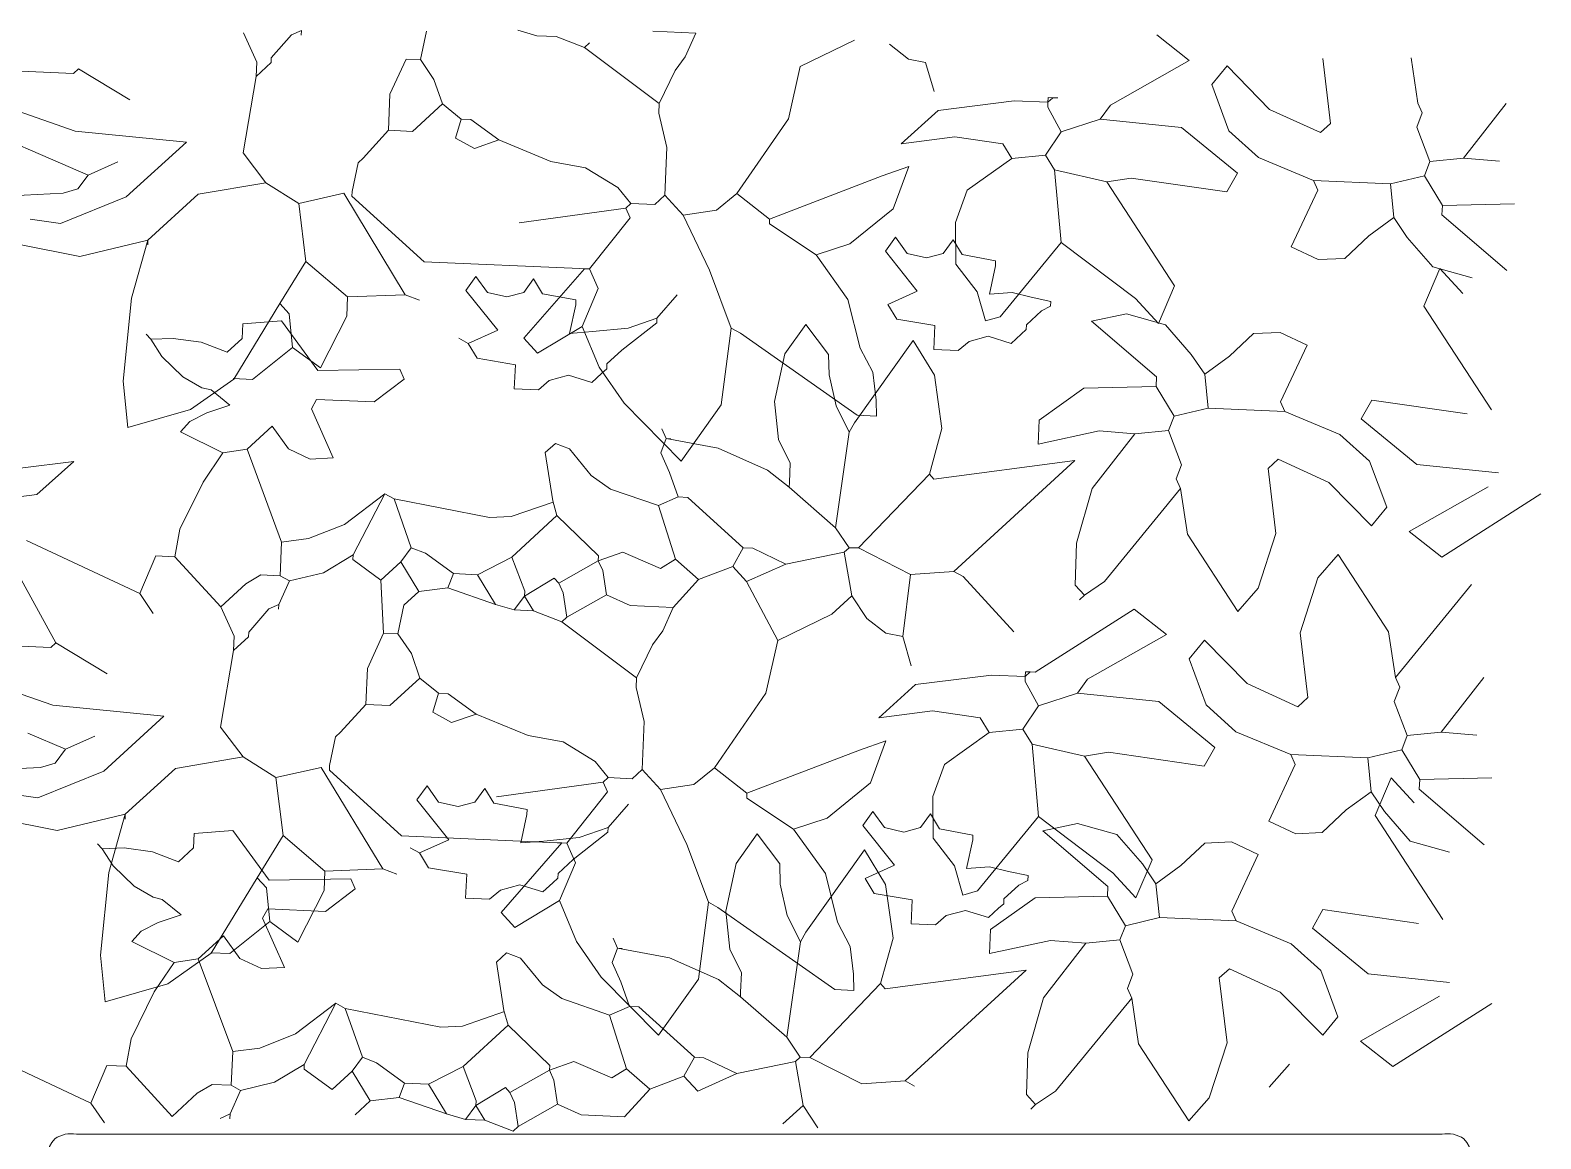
# Model space of a CAD drawing. Header units: centimetres. Extents: x 5667 to 17750, y 274 to 6203.
# Drawn here: x 10869.4 to 10969.6, y 5793.7 to 5867.3 of the extents above; entities that cross this region are included whole.
import ezdxf

# ---------------------------------------------------------------- set-up
doc = ezdxf.new("R2010")
doc.units = ezdxf.units.CM
doc.header["$MEASUREMENT"] = 0
doc.layers.add('A-FURN', color=8, linetype='Continuous', lineweight=9)
doc.layers.add('G-HEDGE', color=104, linetype='Continuous', lineweight=9)

msp = doc.modelspace()

# ---------------------------------------------------------------- linework, layer by layer
at = {"layer": 'A-FURN'}
for p in [(10872.44, 5794.01), (10963.02, 5794.01)]:
    msp.add_line(p, (10917.73, 5794.01), dxfattribs=at)
for centre, radius, start, end in [((10872.11, 5792.53), 1.61, 133.5381, 309.883), ((10872.09, 5792.1), 1.94, 79.6843, 124.328), ((10963.35, 5792.53), 1.61, 230.117, 46.4619), ((10963.37, 5792.1), 1.94, 55.672, 100.3157)]:
    msp.add_arc(centre, radius, start, end, dxfattribs=at)
at = {"layer": 'G-HEDGE'}
for p, q in [((10884.39, 5865.16), (10883.52, 5867.11)), ((10885.36, 5865.43), (10886.71, 5866.97)), ((10886.71, 5866.97), (10887.36, 5867.26)), ((10887.34, 5866.94), (10887.36, 5867.26)), ((10895.25, 5865.32), (10895.65, 5867.22)), ((10902.98, 5866.9), (10901.72, 5867.27)), ((10904.26, 5866.85), (10902.98, 5866.9)), ((10906.14, 5866.12), (10904.26, 5866.85)), ((10913.52, 5867.08), (10910.66, 5867.2)), ((10912.82, 5865.51), (10913.52, 5867.08)), ((10944.09, 5866.96), (10946.25, 5865.27)), ((10906.14, 5866.12), (10906.47, 5866.43)), ((10911.09, 5862.4), (10906.14, 5866.12)), ((10920.45, 5864.86), (10924.04, 5866.62)), ((10926.36, 5866.34), (10927.63, 5865.36)), ((10884.35, 5864.2), (10884.39, 5865.16)), ((10884.35, 5864.2), (10885.35, 5865.12)), ((10885.35, 5865.12), (10885.36, 5865.43)), ((10893.23, 5863.02), (10894.3, 5865.36)), ((10895.25, 5865.32), (10894.3, 5865.36)), ((10896.15, 5864.01), (10895.25, 5865.32)), ((10912.14, 5864.59), (10912.82, 5865.51)), ((10919.66, 5861.39), (10920.45, 5864.86)), ((10927.63, 5865.36), (10928.76, 5865.14)), ((10929.32, 5863.2), (10928.76, 5865.14)), ((10946.25, 5865.27), (10941.02, 5862.31)), ((10948.76, 5864.9), (10947.75, 5863.66)), ((10951.58, 5862.02), (10948.76, 5864.9)), ((10955.1, 5865.4), (10955.62, 5861.09)), ((10961.42, 5862.43), (10960.96, 5865.45)), ((10872.23, 5864.41), (10867.13, 5864.63)), ((10872.56, 5864.72), (10872.23, 5864.41)), ((10872.56, 5864.72), (10875.98, 5862.65)), ((10884.35, 5864.2), (10883.49, 5859.13)), ((10896.72, 5862.39), (10896.15, 5864.01)), ((10911.09, 5862.4), (10912.14, 5864.59)), ((10893.13, 5860.63), (10893.23, 5863.02)), ((10936.89, 5862.81), (10936.87, 5862.49)), ((10937.21, 5862.79), (10936.87, 5862.49)), ((10936.89, 5862.81), (10937.21, 5862.79)), ((10937.21, 5862.79), (10937.53, 5862.78)), ((10947.75, 5863.66), (10948.88, 5860.6)), ((10866.98, 5862.45), (10872.36, 5860.58)), ((10894.73, 5860.56), (10896.72, 5862.39)), ((10897.95, 5861.37), (10896.72, 5862.39)), ((10911.06, 5861.76), (10911.09, 5862.4)), ((10911.6, 5859.5), (10911.06, 5861.76)), ((10927.15, 5859.74), (10929.6, 5861.94)), ((10929.6, 5861.94), (10934.64, 5862.58)), ((10936.87, 5862.49), (10934.64, 5862.58)), ((10936.87, 5862.49), (10936.86, 5862.17)), ((10936.86, 5862.17), (10937.75, 5860.53)), ((10941.02, 5862.31), (10940.34, 5861.38)), ((10954.95, 5860.48), (10951.58, 5862.02)), ((10961.35, 5860.84), (10961.71, 5861.78)), ((10961.71, 5861.78), (10961.42, 5862.43)), ((10964.45, 5858.78), (10967.28, 5862.41)), ((10897.58, 5860.11), (10897.95, 5861.37)), ((10898.59, 5861.35), (10897.95, 5861.37)), ((10900.45, 5859.99), (10898.59, 5861.35)), ((10916.25, 5856.43), (10919.66, 5861.39)), ((10940.34, 5861.38), (10937.75, 5860.53)), ((10940.34, 5861.38), (10945.74, 5860.82)), ((10945.74, 5860.82), (10949.44, 5857.79)), ((10954.95, 5860.48), (10955.62, 5861.09)), ((10962.21, 5858.56), (10961.35, 5860.84)), ((10870.71, 5858.73), (10866.63, 5860.51)), ((10872.36, 5860.58), (10879.73, 5859.85)), ((10879.73, 5859.85), (10875.74, 5856.22)), ((10891.46, 5858.78), (10893.13, 5860.63)), ((10893.13, 5860.63), (10894.73, 5860.56)), ((10898.83, 5859.42), (10897.58, 5860.11)), ((10900.45, 5859.99), (10898.83, 5859.42)), ((10903.9, 5858.56), (10900.45, 5859.99)), ((10930.71, 5860.2), (10927.15, 5859.74)), ((10930.71, 5860.2), (10933.88, 5859.74)), ((10933.88, 5859.74), (10934.48, 5858.76)), ((10937.75, 5860.53), (10936.72, 5858.98)), ((10948.88, 5860.6), (10950.85, 5858.83)), ((10873.21, 5857.66), (10870.71, 5858.73)), ((10885, 5857.15), (10883.49, 5859.13)), ((10891.12, 5858.48), (10891.46, 5858.78)), ((10911.46, 5856.32), (10911.6, 5859.5)), ((10934.48, 5858.76), (10931.51, 5856.66)), ((10936.72, 5858.98), (10934.48, 5858.76)), ((10936.72, 5858.98), (10937.32, 5858)), ((10950.85, 5858.83), (10954.49, 5857.3)), ((10962.21, 5858.56), (10964.45, 5858.78)), ((10964.45, 5858.78), (10966.82, 5858.59)), ((10873.21, 5857.66), (10875.17, 5858.54)), ((10890.72, 5856.58), (10891.12, 5858.48)), ((10903.9, 5858.56), (10906.21, 5858.15)), ((10906.21, 5858.15), (10908.35, 5856.83)), ((10925.88, 5857.6), (10927.64, 5858.22)), ((10927.64, 5858.22), (10926.62, 5855.42)), ((10937.32, 5858), (10940.79, 5857.21)), ((10937.32, 5858), (10937.75, 5853.19)), ((10949.44, 5857.79), (10948.75, 5856.54)), ((10961.85, 5857.62), (10962.21, 5858.56)), ((10871.56, 5856.46), (10872.53, 5856.74)), ((10872.53, 5856.74), (10873.21, 5857.66)), ((10880.5, 5856.39), (10885, 5857.15)), ((10885, 5857.15), (10887.18, 5855.78)), ((10908.35, 5856.83), (10909.2, 5855.78)), ((10918.41, 5854.74), (10925.88, 5857.6)), ((10942.4, 5857.46), (10940.79, 5857.21)), ((10940.79, 5857.21), (10945.28, 5850.31)), ((10948.75, 5856.54), (10942.4, 5857.46)), ((10954.78, 5856.65), (10954.49, 5857.3)), ((10959.59, 5857.08), (10954.49, 5857.3)), ((10959.59, 5857.08), (10961.85, 5857.62)), ((10959.81, 5854.84), (10959.59, 5857.08)), ((10963.04, 5855.65), (10961.85, 5857.62)), ((10864.85, 5856.11), (10871.56, 5856.46)), ((10875.74, 5856.22), (10871.37, 5854.44)), ((10877.17, 5853.34), (10880.5, 5856.39)), ((10887.18, 5855.78), (10890.18, 5856.46)), ((10887.65, 5851.93), (10887.18, 5855.78)), ((10894.25, 5849.72), (10890.18, 5856.46)), ((10890.72, 5856.58), (10890.71, 5856.26)), ((10890.71, 5856.26), (10895.5, 5851.9)), ((10908.87, 5855.47), (10909.2, 5855.78)), ((10909.2, 5855.78), (10910.79, 5855.71)), ((10910.79, 5855.71), (10911.46, 5856.32)), ((10912.68, 5854.99), (10911.46, 5856.32)), ((10916.25, 5856.43), (10914.88, 5855.32)), ((10918.41, 5854.74), (10916.25, 5856.43)), ((10931.51, 5856.66), (10930.74, 5854.52)), ((10953.02, 5852.9), (10954.78, 5856.65)), ((10963.04, 5855.65), (10967.83, 5855.76)), ((10871.37, 5854.44), (10869.37, 5854.73)), ((10908.87, 5855.47), (10901.8, 5854.5)), ((10906.46, 5851.43), (10909.16, 5854.82)), ((10909.16, 5854.82), (10908.87, 5855.47)), ((10914.88, 5855.32), (10912.68, 5854.99)), ((10912.68, 5854.99), (10914.42, 5851.35)), ((10918.4, 5854.42), (10918.41, 5854.74)), ((10926.62, 5855.42), (10923.73, 5853.09)), ((10958.16, 5853.63), (10959.81, 5854.84)), ((10959.81, 5854.84), (10960.71, 5853.52)), ((10963.01, 5855.02), (10963.04, 5855.65)), ((10967.32, 5851.32), (10963.01, 5855.02)), ((10921.5, 5852.37), (10918.4, 5854.42)), ((10930.74, 5854.52), (10930.76, 5851.75)), ((10872.66, 5852.26), (10868.76, 5853.03)), ((10872.66, 5852.26), (10877.17, 5853.34)), ((10876.08, 5849.49), (10877.17, 5853.34)), ((10877.17, 5853.34), (10877.16, 5853.02)), ((10923.73, 5853.09), (10921.5, 5852.37)), ((10926.09, 5852.6), (10926.77, 5853.53)), ((10927.53, 5852.45), (10926.77, 5853.53)), ((10930.59, 5853.36), (10929.93, 5852.46)), ((10931.19, 5852.38), (10930.59, 5853.36)), ((10937.75, 5853.19), (10933.7, 5848.26)), ((10937.75, 5853.19), (10942.69, 5849.47)), ((10953.02, 5852.9), (10954.81, 5852.05)), ((10956.57, 5852.13), (10958.16, 5853.63)), ((10960.71, 5853.52), (10962.41, 5851.57)), ((10885.93, 5849.13), (10887.65, 5851.93)), ((10890.42, 5849.57), (10887.65, 5851.93)), ((10895.5, 5851.9), (10905.82, 5851.45)), ((10923.61, 5849.4), (10921.5, 5852.37)), ((10928.21, 5849.96), (10926.09, 5852.6)), ((10928.82, 5852.17), (10927.53, 5852.45)), ((10929.93, 5852.46), (10928.82, 5852.17)), ((10930.76, 5851.75), (10932.18, 5849.92)), ((10933.4, 5851.96), (10931.19, 5852.38)), ((10933.39, 5851.64), (10933.4, 5851.96)), ((10954.81, 5852.05), (10956.57, 5852.13)), ((10898.26, 5850), (10898.93, 5850.93)), ((10899.7, 5849.86), (10898.93, 5850.93)), ((10902.76, 5850.77), (10902.1, 5849.87)), ((10902.11, 5846.83), (10906.14, 5851.44)), ((10903.35, 5849.78), (10902.76, 5850.77)), ((10906.14, 5851.44), (10905.82, 5851.45)), ((10906.46, 5851.43), (10906.14, 5851.44)), ((10907.04, 5850.13), (10906.46, 5851.43)), ((10914.42, 5851.35), (10915.86, 5847.51)), ((10932.99, 5849.75), (10933.39, 5851.64)), ((10961.81, 5848.96), (10962.88, 5851.47)), ((10962.41, 5851.57), (10965.02, 5850.84)), ((10964.4, 5849.81), (10962.88, 5851.47)), ((10890.42, 5849.57), (10894.25, 5849.72)), ((10894.25, 5849.72), (10895.2, 5849.36)), ((10900.38, 5847.36), (10898.26, 5850)), ((10900.99, 5849.57), (10899.7, 5849.86)), ((10902.1, 5849.87), (10900.99, 5849.57)), ((10905.57, 5849.37), (10903.35, 5849.78)), ((10905.97, 5847.62), (10907.04, 5850.13)), ((10910.94, 5848.17), (10912.29, 5849.71)), ((10926.25, 5849.08), (10928.21, 5849.96)), ((10932.18, 5849.92), (10932.73, 5847.98)), ((10934.5, 5849.86), (10932.99, 5849.75)), ((10935.77, 5849.56), (10934.5, 5849.86)), ((10945.28, 5850.31), (10944.21, 5847.8)), ((10875.54, 5843.98), (10876.08, 5849.49)), ((10885.93, 5849.13), (10882.88, 5844.12)), ((10886.54, 5848.46), (10885.93, 5849.13)), ((10890.36, 5848.3), (10890.42, 5849.57)), ((10905.15, 5847.15), (10905.56, 5849.05)), ((10905.56, 5849.05), (10905.57, 5849.37)), ((10924.42, 5846.17), (10923.61, 5849.4)), ((10926.85, 5848.1), (10926.25, 5849.08)), ((10937.06, 5849.28), (10935.77, 5849.56)), ((10936.45, 5848.64), (10937.05, 5848.96)), ((10937.05, 5848.96), (10937.06, 5849.28)), ((10942.69, 5849.47), (10944.21, 5847.8)), ((10966.3, 5842.07), (10961.81, 5848.96)), ((10883.47, 5847.78), (10883.43, 5846.82)), ((10883.47, 5847.78), (10886.04, 5847.98)), ((10886.04, 5847.98), (10888.45, 5844.69)), ((10886.76, 5846.22), (10886.54, 5848.46)), ((10888.62, 5844.86), (10890.36, 5848.3)), ((10908.62, 5846.04), (10910.93, 5847.86)), ((10910.94, 5848.17), (10909.03, 5847.51)), ((10910.93, 5847.86), (10910.94, 5848.17)), ((10920.82, 5847.74), (10919.42, 5845.8)), ((10920.82, 5847.74), (10922.33, 5845.76)), ((10929.38, 5847.67), (10926.85, 5848.1)), ((10933.7, 5848.26), (10932.73, 5847.98)), ((10935.44, 5847.41), (10935.45, 5847.72)), ((10935.45, 5847.72), (10936.45, 5848.64)), ((10942.08, 5848.44), (10939.77, 5847.96)), ((10939.77, 5847.96), (10944.08, 5844.26)), ((10944.68, 5847.71), (10942.08, 5848.44)), ((10946.38, 5845.75), (10944.68, 5847.71)), ((10877.37, 5846.77), (10877.06, 5847.1)), ((10878.85, 5846.82), (10877.37, 5846.77)), ((10877.37, 5846.77), (10878.09, 5845.63)), ((10880.71, 5846.56), (10878.85, 5846.82)), ((10883.43, 5846.82), (10882.44, 5845.91)), ((10897.8, 5846.83), (10898.42, 5846.49)), ((10898.42, 5846.49), (10900.38, 5847.36)), ((10903.02, 5845.83), (10902.11, 5846.83)), ((10905.97, 5847.62), (10903.02, 5845.83)), ((10906.67, 5847.27), (10905.15, 5847.15)), ((10907.1, 5844.91), (10905.97, 5847.62)), ((10909.03, 5847.51), (10906.67, 5847.27)), ((10915.86, 5847.51), (10915.2, 5842.41)), ((10916.49, 5847.16), (10915.86, 5847.51)), ((10924.23, 5841.72), (10916.49, 5847.16)), ((10929.31, 5846.08), (10929.38, 5847.67)), ((10932.9, 5846.96), (10931.64, 5846.62)), ((10934.44, 5846.49), (10932.9, 5846.96)), ((10935.1, 5847.1), (10934.44, 5846.49)), ((10935.1, 5847.1), (10935.44, 5847.41)), ((10950.52, 5847.15), (10948.93, 5845.64)), ((10952.28, 5847.22), (10950.52, 5847.15)), ((10954.07, 5846.38), (10952.28, 5847.22)), ((10882.44, 5845.91), (10880.71, 5846.56)), ((10886.76, 5846.22), (10884.11, 5844.1)), ((10886.76, 5846.22), (10888.62, 5844.86)), ((10899.02, 5845.5), (10898.42, 5846.49)), ((10907.62, 5845.13), (10908.62, 5846.04)), ((10919.42, 5845.8), (10918.74, 5842.63)), ((10922.36, 5844.41), (10922.33, 5845.76)), ((10924.05, 5841.22), (10927.93, 5846.68)), ((10924.42, 5846.17), (10925.26, 5844.58)), ((10927.93, 5846.68), (10929.34, 5844.39)), ((10930.91, 5846.01), (10929.31, 5846.08)), ((10931.64, 5846.62), (10930.91, 5846.01)), ((10947.28, 5844.44), (10946.38, 5845.75)), ((10954.07, 5846.38), (10952.31, 5842.62)), ((10878.09, 5845.63), (10879.5, 5844.28)), ((10888.45, 5844.69), (10893.88, 5844.77)), ((10894.17, 5844.12), (10893.88, 5844.77)), ((10901.55, 5845.07), (10899.02, 5845.5)), ((10901.48, 5843.48), (10901.55, 5845.07)), ((10908.76, 5842.53), (10907.1, 5844.91)), ((10907.27, 5844.5), (10907.61, 5844.81)), ((10907.61, 5844.81), (10907.62, 5845.13)), ((10948.93, 5845.64), (10947.28, 5844.44)), ((10875.85, 5840.9), (10875.54, 5843.98)), ((10879.5, 5844.28), (10880.76, 5843.55)), ((10882.88, 5844.12), (10880.01, 5842.1)), ((10884.11, 5844.1), (10882.84, 5844.16)), ((10892.19, 5842.61), (10894.17, 5844.12)), ((10903.8, 5844.02), (10903.08, 5843.41)), ((10905.07, 5844.37), (10903.8, 5844.02)), ((10906.61, 5843.89), (10905.07, 5844.37)), ((10907.27, 5844.5), (10906.61, 5843.89)), ((10922.82, 5842.34), (10922.36, 5844.41)), ((10925.26, 5844.58), (10925.48, 5842.73)), ((10929.34, 5844.39), (10929.84, 5840.83)), ((10944.08, 5844.26), (10944.05, 5843.62)), ((10947.28, 5844.44), (10947.5, 5842.19)), ((10880.76, 5843.55), (10881.37, 5843.4)), ((10881.37, 5843.4), (10882.6, 5842.39)), ((10888.02, 5842.15), (10888.36, 5842.77)), ((10888.36, 5842.77), (10892.19, 5842.61)), ((10903.08, 5843.41), (10901.48, 5843.48)), ((10925.48, 5842.73), (10925.5, 5841.66)), ((10939.26, 5843.51), (10936.3, 5841.4)), ((10944.05, 5843.62), (10939.26, 5843.51)), ((10944.05, 5843.62), (10945.25, 5841.65)), ((10957.66, 5841.48), (10958.35, 5842.73)), ((10958.35, 5842.73), (10964.69, 5841.82)), ((10880.01, 5842.1), (10875.85, 5840.9)), ((10881.09, 5841.87), (10879.96, 5841.31)), ((10882.6, 5842.39), (10881.09, 5841.87)), ((10889.47, 5838.9), (10888.02, 5842.15)), ((10912.55, 5838.68), (10908.76, 5842.53)), ((10915.2, 5842.41), (10912.55, 5838.68)), ((10918.74, 5842.63), (10919.01, 5840.1)), ((10923.7, 5840.59), (10922.82, 5842.34)), ((10925.5, 5841.66), (10924.23, 5841.72)), ((10947.5, 5842.19), (10945.25, 5841.65)), ((10947.5, 5842.19), (10952.6, 5841.97)), ((10952.31, 5842.62), (10952.6, 5841.97)), ((10956.24, 5840.45), (10952.6, 5841.97)), ((10879.96, 5841.31), (10879.33, 5840.61)), ((10883.75, 5839.46), (10885.41, 5840.99)), ((10885.41, 5840.99), (10886.5, 5839.49)), ((10911.55, 5840.17), (10911.26, 5840.82)), ((10923.7, 5840.59), (10924.05, 5841.22)), ((10929.84, 5840.83), (10929.01, 5837.81)), ((10936.3, 5841.4), (10936.23, 5839.81)), ((10940.27, 5840.68), (10936.23, 5839.81)), ((10942.64, 5840.49), (10940.27, 5840.68)), ((10944.88, 5840.71), (10942.64, 5840.49)), ((10945.25, 5841.65), (10944.88, 5840.71)), ((10944.88, 5840.71), (10945.74, 5838.44)), ((10961.35, 5838.45), (10957.66, 5841.48)), ((10882.14, 5839.22), (10879.33, 5840.61)), ((10903.53, 5839.24), (10904.2, 5839.85)), ((10904.2, 5839.85), (10905.14, 5839.49)), ((10911.19, 5839.23), (10911.55, 5840.17)), ((10911.87, 5840.15), (10911.55, 5840.17)), ((10915.01, 5839.53), (10911.55, 5840.17)), ((10919.01, 5840.1), (10919.78, 5838.53)), ((10922.79, 5834.25), (10923.7, 5840.59)), ((10942.64, 5840.49), (10939.81, 5836.86)), ((10958.21, 5838.67), (10956.24, 5840.45)), ((10882.14, 5839.22), (10880.84, 5837.28)), ((10882.14, 5839.22), (10883.75, 5839.46)), ((10886.04, 5833.3), (10883.75, 5839.46)), ((10886.5, 5839.49), (10887.94, 5838.81)), ((10887.94, 5838.81), (10889.47, 5838.9)), ((10904.03, 5836.03), (10903.53, 5839.24)), ((10905.14, 5839.49), (10906.58, 5837.73)), ((10911.77, 5837.92), (10911.19, 5839.23)), ((10918.27, 5838.08), (10915.01, 5839.53)), ((10938.67, 5838.71), (10929.31, 5837.48)), ((10930.64, 5831.35), (10938.67, 5838.71)), ((10952.14, 5838.8), (10951.48, 5838.19)), ((10952.14, 5838.8), (10955.51, 5837.25)), ((10959.35, 5835.61), (10958.21, 5838.67)), ((10868.69, 5838.21), (10872.25, 5838.66)), ((10872.25, 5838.66), (10869.81, 5836.47)), ((10906.58, 5837.73), (10907.85, 5836.82)), ((10912.34, 5836.3), (10911.77, 5837.92)), ((10919.71, 5836.94), (10918.27, 5838.08)), ((10919.78, 5838.53), (10919.73, 5837.26)), ((10924.32, 5832.91), (10929.01, 5837.81)), ((10929.31, 5837.48), (10929.01, 5837.81)), ((10945.74, 5838.44), (10945.38, 5837.5)), ((10952, 5833.88), (10951.48, 5838.19)), ((10966.76, 5837.9), (10961.35, 5838.45)), ((10880.84, 5837.28), (10879.29, 5834.15)), ((10907.85, 5836.82), (10911.04, 5835.72)), ((10919.71, 5836.94), (10919.73, 5837.26)), ((10922.79, 5834.25), (10919.71, 5836.94)), ((10939.81, 5836.86), (10938.77, 5833.22)), ((10945.67, 5836.85), (10940.62, 5830.68)), ((10945.38, 5837.5), (10945.67, 5836.85)), ((10945.67, 5836.85), (10946.13, 5833.82)), ((10955.51, 5837.25), (10958.33, 5834.38)), ((10960.84, 5834), (10966.08, 5836.97)), ((10869.81, 5836.47), (10864.76, 5835.82)), ((10892.88, 5836.51), (10890.21, 5834.47)), ((10890.79, 5832.45), (10892.88, 5836.51)), ((10893.5, 5836.17), (10892.88, 5836.51)), ((10893.5, 5836.17), (10899.83, 5834.93)), ((10894.64, 5832.92), (10893.5, 5836.17)), ((10901.28, 5834.99), (10904.05, 5835.96)), ((10904.31, 5835.06), (10904.03, 5836.03)), ((10911.04, 5835.72), (10912.34, 5836.3)), ((10912.16, 5832.16), (10911.04, 5835.72)), ((10912.98, 5836.27), (10912.34, 5836.3)), ((10916.66, 5832.92), (10912.98, 5836.27)), ((10963, 5832.31), (10969.57, 5836.5)), ((10899.83, 5834.93), (10901.28, 5834.99)), ((10901.32, 5832.31), (10904.31, 5835.06)), ((10907.06, 5832.38), (10904.31, 5835.06)), ((10958.33, 5834.38), (10959.35, 5835.61)), ((10879.29, 5834.15), (10878.97, 5832.33)), ((10890.21, 5834.47), (10887.83, 5833.53)), ((10923.69, 5832.93), (10922.79, 5834.25)), ((10946.13, 5833.82), (10949.47, 5828.7)), ((10950.81, 5830.24), (10952, 5833.88)), ((10963, 5832.31), (10960.84, 5834)), ((10876.63, 5829.88), (10869.12, 5833.4)), ((10885.94, 5831.07), (10886.04, 5833.3)), ((10887.83, 5833.53), (10886.04, 5833.3)), ((10893.96, 5832), (10894.64, 5832.92)), ((10895.58, 5832.56), (10894.64, 5832.92)), ((10915.97, 5831.68), (10916.66, 5832.92)), ((10917.3, 5832.89), (10916.66, 5832.92)), ((10919.49, 5831.84), (10917.3, 5832.89)), ((10923.35, 5832.63), (10923.69, 5832.93)), ((10924.32, 5832.91), (10923.69, 5832.93)), ((10927.76, 5831.16), (10924.32, 5832.91)), ((10938.77, 5833.22), (10938.69, 5830.45)), ((10876.63, 5829.88), (10877.7, 5832.39)), ((10877.7, 5832.39), (10878.97, 5832.33)), ((10882.02, 5829.01), (10878.97, 5832.33)), ((10888.82, 5831.26), (10890.79, 5832.45)), ((10890.77, 5832.14), (10890.79, 5832.45)), ((10892.63, 5830.78), (10890.77, 5832.14)), ((10892.63, 5830.78), (10893.96, 5832)), ((10895.15, 5830.03), (10893.96, 5832)), ((10897.44, 5831.21), (10895.58, 5832.56)), ((10899.03, 5831.14), (10901.32, 5832.31)), ((10902.17, 5830.04), (10901.32, 5832.31)), ((10904.43, 5830.58), (10907.05, 5832.06)), ((10907.05, 5832.06), (10908.67, 5832.63)), ((10907.05, 5832.06), (10907.06, 5832.38)), ((10907.34, 5831.41), (10907.05, 5832.06)), ((10908.67, 5832.63), (10911.18, 5831.56)), ((10911.18, 5831.56), (10912.16, 5832.16)), ((10913.7, 5830.82), (10912.16, 5832.16)), ((10913.7, 5830.82), (10915.97, 5831.68)), ((10916.89, 5830.68), (10915.97, 5831.68)), ((10916.89, 5830.68), (10919.49, 5831.84)), ((10919.49, 5831.84), (10923.35, 5832.63)), ((10923.87, 5829.73), (10923.35, 5832.63)), ((10956.12, 5832.47), (10954.78, 5830.93)), ((10959.46, 5827.35), (10956.12, 5832.47)), ((10871.06, 5826.61), (10868.4, 5831.51)), ((10883.68, 5830.53), (10884.66, 5831.13)), ((10884.66, 5831.13), (10885.94, 5831.07)), ((10885.86, 5829.16), (10886.56, 5830.72)), ((10886.56, 5830.72), (10885.94, 5831.07)), ((10886.56, 5830.72), (10888.82, 5831.26)), ((10892.8, 5827.26), (10892.63, 5830.78)), ((10897.08, 5830.26), (10897.44, 5831.21)), ((10899.03, 5831.14), (10897.44, 5831.21)), ((10900.22, 5829.17), (10899.03, 5831.14)), ((10902.16, 5829.72), (10904.13, 5830.91)), ((10904.13, 5830.91), (10904.43, 5830.58)), ((10907.59, 5829.81), (10907.34, 5831.41)), ((10912.02, 5828.97), (10913.7, 5830.82)), ((10918.95, 5826.76), (10916.89, 5830.68)), ((10927.26, 5827.03), (10927.76, 5831.16)), ((10927.76, 5831.16), (10930.64, 5831.35)), ((10931.26, 5831.01), (10930.64, 5831.35)), ((10934.62, 5827.35), (10931.26, 5831.01)), ((10940.62, 5830.68), (10939.3, 5829.78)), ((10954.78, 5830.93), (10953.6, 5827.29)), ((10876.63, 5829.88), (10877.53, 5828.56)), ((10882.02, 5829.01), (10883.68, 5830.53)), ((10894.15, 5829.12), (10895.15, 5830.03)), ((10895.15, 5830.03), (10897.08, 5830.26)), ((10900.22, 5829.17), (10897.08, 5830.26)), ((10901.48, 5828.8), (10902.16, 5829.72)), ((10902.16, 5829.72), (10902.17, 5830.04)), ((10902.76, 5828.74), (10902.16, 5829.72)), ((10904.72, 5829.93), (10904.43, 5830.58)), ((10904.97, 5828.32), (10904.72, 5829.93)), ((10904.97, 5828.32), (10907.59, 5829.81)), ((10909.16, 5829.1), (10907.59, 5829.81)), ((10922.54, 5828.52), (10923.87, 5829.73)), ((10923.87, 5829.73), (10924.86, 5828.23)), ((10938.69, 5830.45), (10939.3, 5829.78)), ((10939.3, 5829.78), (10938.97, 5829.48)), ((10949.47, 5828.7), (10950.81, 5830.24)), ((10959.92, 5824.32), (10964.97, 5830.49)), ((10882.89, 5827.05), (10882.02, 5829.01)), ((10883.86, 5827.33), (10885.2, 5828.87)), ((10885.2, 5828.87), (10885.86, 5829.16)), ((10885.84, 5828.84), (10885.86, 5829.16)), ((10893.75, 5827.22), (10894.15, 5829.12)), ((10901.48, 5828.8), (10900.22, 5829.17)), ((10902.76, 5828.74), (10901.48, 5828.8)), ((10904.64, 5828.02), (10902.76, 5828.74)), ((10912.02, 5828.97), (10909.16, 5829.1)), ((10911.32, 5827.41), (10912.02, 5828.97)), ((10942.59, 5828.86), (10936.02, 5824.67)), ((10942.59, 5828.86), (10944.75, 5827.17)), ((10904.64, 5828.02), (10904.97, 5828.32)), ((10909.58, 5824.29), (10904.64, 5828.02)), ((10918.95, 5826.76), (10922.54, 5828.52)), ((10924.86, 5828.23), (10926.13, 5827.25)), ((10882.85, 5826.1), (10882.89, 5827.05)), ((10882.85, 5826.1), (10883.85, 5827.01)), ((10883.85, 5827.01), (10883.86, 5827.33)), ((10891.73, 5824.92), (10892.8, 5827.26)), ((10893.75, 5827.22), (10892.8, 5827.26)), ((10894.65, 5825.9), (10893.75, 5827.22)), ((10910.64, 5826.48), (10911.32, 5827.41)), ((10918.16, 5823.28), (10918.95, 5826.76)), ((10926.13, 5827.25), (10927.26, 5827.03)), ((10927.81, 5825.09), (10927.26, 5827.03)), ((10944.75, 5827.17), (10939.51, 5824.2)), ((10947.26, 5826.79), (10946.24, 5825.56)), ((10950.08, 5823.92), (10947.26, 5826.79)), ((10953.6, 5827.29), (10954.11, 5822.98)), ((10959.92, 5824.32), (10959.46, 5827.35)), ((10870.73, 5826.31), (10865.63, 5826.53)), ((10871.06, 5826.61), (10870.73, 5826.31)), ((10871.06, 5826.61), (10874.48, 5824.55)), ((10882.85, 5826.1), (10881.99, 5821.03)), ((10895.22, 5824.28), (10894.65, 5825.9)), ((10909.58, 5824.29), (10910.64, 5826.48)), ((10891.63, 5822.52), (10891.73, 5824.92)), ((10935.39, 5824.7), (10935.37, 5824.38)), ((10935.7, 5824.69), (10935.37, 5824.38)), ((10935.39, 5824.7), (10935.7, 5824.69)), ((10935.7, 5824.69), (10936.02, 5824.67)), ((10946.24, 5825.56), (10947.38, 5822.5)), ((10865.48, 5824.35), (10870.86, 5822.48)), ((10893.22, 5822.45), (10895.22, 5824.28)), ((10896.45, 5823.27), (10895.22, 5824.28)), ((10909.56, 5823.66), (10909.58, 5824.29)), ((10910.1, 5821.4), (10909.56, 5823.66)), ((10925.65, 5821.64), (10928.09, 5823.84)), ((10928.09, 5823.84), (10933.14, 5824.48)), ((10935.37, 5824.38), (10933.14, 5824.48)), ((10935.37, 5824.38), (10935.36, 5824.06)), ((10935.36, 5824.06), (10936.24, 5822.43)), ((10939.51, 5824.2), (10938.84, 5823.27)), ((10953.45, 5822.37), (10950.08, 5823.92)), ((10959.85, 5822.73), (10960.21, 5823.67)), ((10960.21, 5823.67), (10959.92, 5824.32)), ((10962.95, 5820.68), (10965.78, 5824.31)), ((10896.08, 5822.01), (10896.45, 5823.27)), ((10897.09, 5823.24), (10896.45, 5823.27)), ((10898.95, 5821.88), (10897.09, 5823.24)), ((10914.75, 5818.32), (10918.16, 5823.28)), ((10938.84, 5823.27), (10936.24, 5822.43)), ((10938.84, 5823.27), (10944.24, 5822.72)), ((10944.24, 5822.72), (10947.94, 5819.68)), ((10953.45, 5822.37), (10954.11, 5822.98)), ((10960.71, 5820.46), (10959.85, 5822.73)), ((10870.86, 5822.48), (10878.23, 5821.75)), ((10878.23, 5821.75), (10874.24, 5818.11)), ((10889.95, 5820.68), (10891.63, 5822.52)), ((10891.63, 5822.52), (10893.22, 5822.45)), ((10897.32, 5821.32), (10896.08, 5822.01)), ((10898.95, 5821.88), (10897.32, 5821.32)), ((10902.39, 5820.46), (10898.95, 5821.88)), ((10929.21, 5822.1), (10925.65, 5821.64)), ((10929.21, 5822.1), (10932.38, 5821.64)), ((10932.38, 5821.64), (10932.98, 5820.66)), ((10936.24, 5822.43), (10935.22, 5820.88)), ((10947.38, 5822.5), (10949.35, 5820.72)), ((10883.5, 5819.05), (10881.99, 5821.03)), ((10889.62, 5820.38), (10889.95, 5820.68)), ((10909.96, 5818.21), (10910.1, 5821.4)), ((10932.98, 5820.66), (10930.01, 5818.55)), ((10935.22, 5820.88), (10932.98, 5820.66)), ((10935.22, 5820.88), (10935.82, 5819.89)), ((10949.35, 5820.72), (10952.99, 5819.2)), ((10960.71, 5820.46), (10962.95, 5820.68)), ((10962.95, 5820.68), (10965.32, 5820.49)), ((10871.71, 5819.56), (10869.2, 5820.63)), ((10871.71, 5819.56), (10873.66, 5820.43)), ((10889.22, 5818.48), (10889.62, 5820.38)), ((10902.39, 5820.46), (10904.71, 5820.05)), ((10904.71, 5820.05), (10906.85, 5818.73)), ((10924.38, 5819.5), (10926.13, 5820.11)), ((10926.13, 5820.11), (10925.11, 5817.32)), ((10935.82, 5819.89), (10939.29, 5819.1)), ((10935.82, 5819.89), (10936.24, 5815.09)), ((10947.94, 5819.68), (10947.24, 5818.44)), ((10960.35, 5819.52), (10960.71, 5820.46)), ((10870.06, 5818.35), (10871.03, 5818.63)), ((10871.03, 5818.63), (10871.71, 5819.56)), ((10879, 5818.28), (10883.5, 5819.05)), ((10883.5, 5819.05), (10885.67, 5817.67)), ((10906.85, 5818.73), (10907.7, 5817.67)), ((10916.91, 5816.63), (10924.38, 5819.5)), ((10940.9, 5819.35), (10939.29, 5819.1)), ((10939.29, 5819.1), (10943.78, 5812.21)), ((10947.24, 5818.44), (10940.9, 5819.35)), ((10953.28, 5818.55), (10952.99, 5819.2)), ((10958.09, 5818.98), (10952.99, 5819.2)), ((10958.09, 5818.98), (10960.35, 5819.52)), ((10958.31, 5816.73), (10958.09, 5818.98)), ((10961.54, 5817.55), (10960.35, 5819.52)), ((10863.34, 5818.01), (10870.06, 5818.35)), ((10874.24, 5818.11), (10869.87, 5816.33)), ((10875.67, 5815.24), (10879, 5818.28)), ((10885.67, 5817.67), (10888.67, 5818.35)), ((10886.14, 5813.82), (10885.67, 5817.67)), ((10892.75, 5811.62), (10888.67, 5818.35)), ((10889.22, 5818.48), (10889.21, 5818.16)), ((10889.21, 5818.16), (10894, 5813.8)), ((10907.37, 5817.37), (10907.7, 5817.67)), ((10907.7, 5817.67), (10909.29, 5817.6)), ((10909.29, 5817.6), (10909.96, 5818.21)), ((10911.18, 5816.88), (10909.96, 5818.21)), ((10914.75, 5818.32), (10913.38, 5817.21)), ((10916.91, 5816.63), (10914.75, 5818.32)), ((10930.01, 5818.55), (10929.24, 5816.41)), ((10951.52, 5814.79), (10953.28, 5818.55)), ((10958.58, 5815.15), (10959.64, 5817.66)), ((10961.17, 5816), (10959.64, 5817.66)), ((10961.54, 5817.55), (10966.33, 5817.66)), ((10895.02, 5816.19), (10895.7, 5817.12)), ((10896.46, 5816.04), (10895.7, 5817.12)), ((10899.52, 5816.95), (10898.86, 5816.05)), ((10900.12, 5815.97), (10899.52, 5816.95)), ((10907.37, 5817.37), (10900.3, 5816.4)), ((10904.96, 5813.32), (10907.66, 5816.72)), ((10907.66, 5816.72), (10907.37, 5817.37)), ((10913.38, 5817.21), (10911.18, 5816.88)), ((10911.18, 5816.88), (10912.92, 5813.24)), ((10916.9, 5816.31), (10916.91, 5816.63)), ((10925.11, 5817.32), (10922.23, 5814.99)), ((10956.66, 5815.53), (10958.31, 5816.73)), ((10958.31, 5816.73), (10959.21, 5815.42)), ((10961.51, 5816.91), (10961.54, 5817.55)), ((10965.82, 5813.21), (10961.51, 5816.91)), ((10869.87, 5816.33), (10867.87, 5816.62)), ((10897.14, 5813.54), (10895.02, 5816.19)), ((10897.76, 5815.76), (10896.46, 5816.04)), ((10898.86, 5816.05), (10897.76, 5815.76)), ((10902.33, 5815.55), (10900.12, 5815.97)), ((10907.71, 5814.36), (10909.05, 5815.9)), ((10920, 5814.26), (10916.9, 5816.31)), ((10929.24, 5816.41), (10929.26, 5813.65)), ((10871.16, 5814.16), (10867.25, 5814.93)), ((10871.16, 5814.16), (10875.67, 5815.24)), ((10874.58, 5811.38), (10875.67, 5815.24)), ((10875.67, 5815.24), (10875.66, 5814.92)), ((10901.92, 5813.34), (10902.32, 5815.23)), ((10902.32, 5815.23), (10902.33, 5815.55)), ((10922.23, 5814.99), (10920, 5814.26)), ((10924.59, 5814.5), (10925.26, 5815.42)), ((10926.03, 5814.35), (10925.26, 5815.42)), ((10929.09, 5815.26), (10928.43, 5814.36)), ((10929.68, 5814.27), (10929.09, 5815.26)), ((10936.24, 5815.09), (10932.2, 5810.16)), ((10936.24, 5815.09), (10941.19, 5811.36)), ((10938.84, 5814.62), (10936.54, 5814.14)), ((10941.45, 5813.9), (10938.84, 5814.62)), ((10951.52, 5814.79), (10953.31, 5813.95)), ((10955.07, 5814.02), (10956.66, 5815.53)), ((10963.06, 5808.25), (10958.58, 5815.15)), ((10959.21, 5815.42), (10960.91, 5813.46)), ((10880.24, 5813.96), (10880.2, 5813.01)), ((10880.24, 5813.96), (10882.8, 5814.17)), ((10882.8, 5814.17), (10885.21, 5810.87)), ((10884.43, 5811.03), (10886.14, 5813.82)), ((10888.92, 5811.47), (10886.14, 5813.82)), ((10894, 5813.8), (10904.32, 5813.35)), ((10905.79, 5813.69), (10903.44, 5813.45)), ((10905.38, 5812.23), (10907.69, 5814.04)), ((10907.71, 5814.36), (10905.79, 5813.69)), ((10907.69, 5814.04), (10907.71, 5814.36)), ((10917.58, 5813.93), (10916.19, 5811.98)), ((10917.58, 5813.93), (10919.09, 5811.95)), ((10922.11, 5811.3), (10920, 5814.26)), ((10926.7, 5811.85), (10924.59, 5814.5)), ((10927.32, 5814.06), (10926.03, 5814.35)), ((10928.43, 5814.36), (10927.32, 5814.06)), ((10929.26, 5813.65), (10930.67, 5811.82)), ((10931.9, 5813.86), (10929.68, 5814.27)), ((10931.89, 5813.54), (10931.9, 5813.86)), ((10936.54, 5814.14), (10940.84, 5810.44)), ((10943.14, 5811.94), (10941.45, 5813.9)), ((10953.31, 5813.95), (10955.07, 5814.02)), ((10874.13, 5812.95), (10873.82, 5813.28)), ((10875.61, 5813.01), (10874.13, 5812.95)), ((10874.13, 5812.95), (10874.86, 5811.81)), ((10877.48, 5812.74), (10875.61, 5813.01)), ((10879.2, 5812.09), (10877.48, 5812.74)), ((10880.2, 5813.01), (10879.2, 5812.09)), ((10894.56, 5813.02), (10895.18, 5812.67)), ((10895.18, 5812.67), (10897.14, 5813.54)), ((10895.78, 5811.69), (10895.18, 5812.67)), ((10900.61, 5808.72), (10904.64, 5813.34)), ((10903.44, 5813.45), (10901.92, 5813.34)), ((10904.64, 5813.34), (10904.32, 5813.35)), ((10904.96, 5813.32), (10904.64, 5813.34)), ((10905.54, 5812.02), (10904.96, 5813.32)), ((10912.92, 5813.24), (10914.36, 5809.4)), ((10920.81, 5807.41), (10924.7, 5812.87)), ((10924.7, 5812.87), (10926.1, 5810.58)), ((10931.48, 5811.64), (10931.89, 5813.54)), ((10947.28, 5813.33), (10945.69, 5811.83)), ((10949.05, 5813.41), (10947.28, 5813.33)), ((10950.83, 5812.56), (10949.05, 5813.41)), ((10960.91, 5813.46), (10963.51, 5812.73)), ((10874.86, 5811.81), (10876.26, 5810.46)), ((10888.92, 5811.47), (10892.75, 5811.62)), ((10892.75, 5811.62), (10893.69, 5811.26)), ((10898.32, 5811.26), (10895.78, 5811.69)), ((10904.38, 5811.31), (10905.38, 5812.23)), ((10904.47, 5809.51), (10905.54, 5812.02)), ((10916.19, 5811.98), (10915.5, 5808.81)), ((10919.12, 5810.6), (10919.09, 5811.95)), ((10924.75, 5810.98), (10926.7, 5811.85)), ((10930.67, 5811.82), (10931.23, 5809.88)), ((10933, 5811.76), (10931.48, 5811.64)), ((10934.27, 5811.45), (10933, 5811.76)), ((10943.78, 5812.21), (10942.71, 5809.7)), ((10944.04, 5810.62), (10943.14, 5811.94)), ((10945.69, 5811.83), (10944.04, 5810.62)), ((10950.83, 5812.56), (10949.07, 5808.81)), ((10874.04, 5805.88), (10874.58, 5811.38)), ((10884.43, 5811.03), (10881.38, 5806.02)), ((10885.04, 5810.36), (10884.43, 5811.03)), ((10885.21, 5810.87), (10890.64, 5810.96)), ((10888.86, 5810.19), (10888.92, 5811.47)), ((10890.93, 5810.3), (10890.64, 5810.96)), ((10898.25, 5809.67), (10898.32, 5811.26)), ((10904.04, 5810.69), (10903.37, 5810.08)), ((10904.04, 5810.69), (10904.37, 5811)), ((10904.37, 5811), (10904.38, 5811.31)), ((10922.92, 5808.07), (10922.11, 5811.3)), ((10925.35, 5809.99), (10924.75, 5810.98)), ((10935.56, 5811.17), (10934.27, 5811.45)), ((10934.95, 5810.53), (10935.55, 5810.85)), ((10935.55, 5810.85), (10935.56, 5811.17)), ((10941.19, 5811.36), (10942.71, 5809.7)), ((10944.04, 5810.62), (10944.27, 5808.38)), ((10876.26, 5810.46), (10877.52, 5809.73)), ((10877.52, 5809.73), (10878.13, 5809.59)), ((10885.26, 5808.12), (10885.04, 5810.36)), ((10887.11, 5806.76), (10888.86, 5810.19)), ((10888.95, 5808.79), (10890.93, 5810.3)), ((10899.84, 5809.6), (10898.25, 5809.67)), ((10900.57, 5810.21), (10899.84, 5809.6)), ((10901.84, 5810.55), (10900.57, 5810.21)), ((10903.37, 5810.08), (10901.84, 5810.55)), ((10919.58, 5808.52), (10919.12, 5810.6)), ((10927.88, 5809.56), (10925.35, 5809.99)), ((10926.1, 5810.58), (10926.6, 5807.02)), ((10932.2, 5810.16), (10931.23, 5809.88)), ((10936.02, 5809.7), (10933.06, 5807.59)), ((10933.94, 5809.3), (10933.95, 5809.62)), ((10933.95, 5809.62), (10934.95, 5810.53)), ((10940.82, 5809.81), (10936.02, 5809.7)), ((10940.84, 5810.44), (10940.82, 5809.81)), ((10940.82, 5809.81), (10942.01, 5807.84)), ((10878.13, 5809.59), (10879.37, 5808.57)), ((10884.78, 5808.34), (10885.13, 5808.96)), ((10885.13, 5808.96), (10888.95, 5808.79)), ((10901.52, 5807.73), (10900.61, 5808.72)), ((10904.47, 5809.51), (10901.52, 5807.73)), ((10905.6, 5806.8), (10904.47, 5809.51)), ((10914.36, 5809.4), (10913.7, 5804.3)), ((10914.98, 5809.05), (10914.36, 5809.4)), ((10922.73, 5803.61), (10914.98, 5809.05)), ((10915.5, 5808.81), (10915.77, 5806.29)), ((10927.81, 5807.97), (10927.88, 5809.56)), ((10931.4, 5808.86), (10930.13, 5808.51)), ((10932.94, 5808.39), (10931.4, 5808.86)), ((10933.6, 5809), (10932.94, 5808.39)), ((10933.6, 5809), (10933.94, 5809.3)), ((10949.07, 5808.81), (10949.36, 5808.16)), ((10954.42, 5807.67), (10955.11, 5808.92)), ((10955.11, 5808.92), (10961.46, 5808)), ((10877.86, 5808.06), (10876.72, 5807.49)), ((10879.37, 5808.57), (10877.86, 5808.06)), ((10885.26, 5808.12), (10882.61, 5806)), ((10886.24, 5805.08), (10884.78, 5808.34)), ((10885.26, 5808.12), (10887.11, 5806.76)), ((10920.47, 5806.78), (10919.58, 5808.52)), ((10922.92, 5808.07), (10923.76, 5806.47)), ((10929.41, 5807.9), (10927.81, 5807.97)), ((10930.13, 5808.51), (10929.41, 5807.9)), ((10942.01, 5807.84), (10941.65, 5806.9)), ((10944.27, 5808.38), (10942.01, 5807.84)), ((10944.27, 5808.38), (10949.36, 5808.16)), ((10953, 5806.63), (10949.36, 5808.16)), ((10958.12, 5804.64), (10954.42, 5807.67)), ((10876.72, 5807.49), (10876.1, 5806.8)), ((10878.91, 5805.4), (10876.1, 5806.8)), ((10880.51, 5805.65), (10882.18, 5807.17)), ((10882.18, 5807.17), (10883.27, 5805.67)), ((10907.25, 5804.43), (10905.6, 5806.8)), ((10908.32, 5806.35), (10908.03, 5807.01)), ((10919.55, 5800.44), (10920.47, 5806.78)), ((10920.47, 5806.78), (10920.81, 5807.41)), ((10926.6, 5807.02), (10925.77, 5804)), ((10933.06, 5807.59), (10932.99, 5806)), ((10937.04, 5806.87), (10932.99, 5806)), ((10939.4, 5806.68), (10936.58, 5803.05)), ((10939.4, 5806.68), (10937.04, 5806.87)), ((10941.65, 5806.9), (10939.4, 5806.68)), ((10941.65, 5806.9), (10942.51, 5804.63)), ((10954.98, 5804.86), (10953, 5806.63)), ((10874.35, 5802.79), (10874.04, 5805.88)), ((10881.38, 5806.02), (10878.5, 5803.99)), ((10878.91, 5805.4), (10880.51, 5805.65)), ((10882.8, 5799.49), (10880.51, 5805.65)), ((10882.61, 5806), (10881.34, 5806.05)), ((10883.27, 5805.67), (10884.7, 5805)), ((10900.3, 5805.43), (10900.96, 5806.04)), ((10900.96, 5806.04), (10901.9, 5805.68)), ((10901.9, 5805.68), (10903.35, 5803.92)), ((10907.96, 5805.41), (10908.32, 5806.35)), ((10908.63, 5806.34), (10908.32, 5806.35)), ((10911.77, 5805.72), (10908.32, 5806.35)), ((10915.03, 5804.27), (10911.77, 5805.72)), ((10915.77, 5806.29), (10916.54, 5804.72)), ((10923.76, 5806.47), (10923.97, 5804.62)), ((10878.91, 5805.4), (10877.6, 5803.46)), ((10884.7, 5805), (10886.24, 5805.08)), ((10900.79, 5802.21), (10900.3, 5805.43)), ((10908.54, 5804.11), (10907.96, 5805.41)), ((10916.54, 5804.72), (10916.49, 5803.44)), ((10923.97, 5804.62), (10924, 5803.55)), ((10935.43, 5804.9), (10926.08, 5803.66)), ((10927.4, 5797.54), (10935.43, 5804.9)), ((10942.51, 5804.63), (10942.15, 5803.68)), ((10948.91, 5804.99), (10948.24, 5804.38)), ((10948.91, 5804.99), (10952.28, 5803.44)), ((10956.11, 5801.8), (10954.98, 5804.86)), ((10963.52, 5804.08), (10958.12, 5804.64)), ((10878.5, 5803.99), (10874.35, 5802.79)), ((10903.35, 5803.92), (10904.62, 5803.01)), ((10911.04, 5800.58), (10907.25, 5804.43)), ((10909.11, 5802.49), (10908.54, 5804.11)), ((10913.7, 5804.3), (10911.04, 5800.58)), ((10916.48, 5803.13), (10915.03, 5804.27)), ((10921.09, 5799.09), (10925.77, 5804)), ((10924, 5803.55), (10922.73, 5803.61)), ((10926.08, 5803.66), (10925.77, 5804)), ((10942.15, 5803.68), (10942.44, 5803.03)), ((10948.76, 5800.06), (10948.24, 5804.38)), ((10877.6, 5803.46), (10876.06, 5800.34)), ((10889.64, 5802.7), (10886.97, 5800.66)), ((10887.55, 5798.64), (10889.64, 5802.7)), ((10890.27, 5802.35), (10889.64, 5802.7)), ((10904.62, 5803.01), (10907.8, 5801.91)), ((10916.48, 5803.13), (10916.49, 5803.44)), ((10919.55, 5800.44), (10916.48, 5803.13)), ((10936.58, 5803.05), (10935.54, 5799.41)), ((10942.44, 5803.03), (10937.38, 5796.87)), ((10942.44, 5803.03), (10942.89, 5800.01)), ((10952.28, 5803.44), (10955.1, 5800.57)), ((10957.6, 5800.19), (10962.84, 5803.16)), ((10959.76, 5798.5), (10966.33, 5802.68)), ((10890.27, 5802.35), (10896.6, 5801.12)), ((10891.4, 5799.11), (10890.27, 5802.35)), ((10898.05, 5801.18), (10900.82, 5802.14)), ((10901.07, 5801.24), (10900.79, 5802.21)), ((10907.8, 5801.91), (10909.11, 5802.49)), ((10908.92, 5798.35), (10907.8, 5801.91)), ((10909.74, 5802.46), (10909.11, 5802.49)), ((10913.43, 5799.11), (10909.74, 5802.46)), ((10955.1, 5800.57), (10956.11, 5801.8)), ((10886.97, 5800.66), (10884.59, 5799.72)), ((10896.6, 5801.12), (10898.05, 5801.18)), ((10898.08, 5798.5), (10901.07, 5801.24)), ((10903.83, 5798.57), (10901.07, 5801.24)), ((10876.06, 5800.34), (10875.73, 5798.52)), ((10884.59, 5799.72), (10882.8, 5799.49)), ((10920.45, 5799.12), (10919.55, 5800.44)), ((10942.89, 5800.01), (10946.23, 5794.89)), ((10947.58, 5796.42), (10948.76, 5800.06)), ((10959.76, 5798.5), (10957.6, 5800.19)), ((10873.39, 5796.07), (10865.89, 5799.59)), ((10882.7, 5797.26), (10882.8, 5799.49)), ((10885.58, 5797.45), (10887.55, 5798.64)), ((10887.54, 5798.32), (10887.55, 5798.64)), ((10890.72, 5798.18), (10891.4, 5799.11)), ((10892.34, 5798.75), (10891.4, 5799.11)), ((10894.2, 5797.39), (10892.34, 5798.75)), ((10903.81, 5798.25), (10905.43, 5798.82)), ((10905.43, 5798.82), (10907.94, 5797.75)), ((10912.73, 5797.86), (10913.43, 5799.11)), ((10914.06, 5799.08), (10913.43, 5799.11)), ((10916.25, 5798.03), (10914.06, 5799.08)), ((10916.25, 5798.03), (10920.12, 5798.82)), ((10920.12, 5798.82), (10920.45, 5799.12)), ((10920.63, 5795.92), (10920.12, 5798.82)), ((10921.09, 5799.09), (10920.45, 5799.12)), ((10924.52, 5797.35), (10921.09, 5799.09)), ((10935.54, 5799.41), (10935.45, 5796.63)), ((10952.89, 5798.66), (10951.54, 5797.12)), ((10873.39, 5796.07), (10874.46, 5798.57)), ((10874.46, 5798.57), (10875.73, 5798.52)), ((10878.78, 5795.19), (10875.73, 5798.52)), ((10889.39, 5796.97), (10887.54, 5798.32)), ((10889.39, 5796.97), (10890.72, 5798.18)), ((10891.91, 5796.22), (10890.72, 5798.18)), ((10895.79, 5797.32), (10898.08, 5798.5)), ((10898.94, 5796.23), (10898.08, 5798.5)), ((10901.19, 5796.77), (10903.81, 5798.25)), ((10903.81, 5798.25), (10903.83, 5798.57)), ((10904.1, 5797.6), (10903.81, 5798.25)), ((10904.35, 5795.99), (10904.1, 5797.6)), ((10907.94, 5797.75), (10908.92, 5798.35)), ((10910.46, 5797), (10908.92, 5798.35)), ((10910.46, 5797), (10912.73, 5797.86)), ((10913.65, 5796.87), (10912.73, 5797.86)), ((10913.65, 5796.87), (10916.25, 5798.03)), ((10878.78, 5795.19), (10880.44, 5796.72)), ((10880.44, 5796.72), (10881.43, 5797.31)), ((10881.43, 5797.31), (10882.7, 5797.26)), ((10882.62, 5795.35), (10883.32, 5796.91)), ((10883.32, 5796.91), (10882.7, 5797.26)), ((10883.32, 5796.91), (10885.58, 5797.45)), ((10893.84, 5796.45), (10894.2, 5797.39)), ((10895.79, 5797.32), (10894.2, 5797.39)), ((10896.98, 5795.36), (10895.79, 5797.32)), ((10898.92, 5795.91), (10900.89, 5797.1)), ((10900.89, 5797.1), (10901.19, 5796.77)), ((10901.49, 5796.12), (10901.19, 5796.77)), ((10908.79, 5795.16), (10910.46, 5797)), ((10924.52, 5797.35), (10927.4, 5797.54)), ((10928.03, 5797.2), (10927.4, 5797.54)), ((10935.45, 5796.63), (10936.06, 5795.97)), ((10937.38, 5796.87), (10936.06, 5795.97)), ((10873.39, 5796.07), (10874.29, 5794.75)), ((10890.92, 5795.3), (10891.91, 5796.22)), ((10891.91, 5796.22), (10893.84, 5796.45)), ((10896.98, 5795.36), (10893.84, 5796.45)), ((10898.24, 5794.98), (10898.92, 5795.91)), ((10898.92, 5795.91), (10898.94, 5796.23)), ((10899.52, 5794.93), (10898.92, 5795.91)), ((10901.74, 5794.51), (10901.49, 5796.12)), ((10901.74, 5794.51), (10904.35, 5795.99)), ((10905.92, 5795.29), (10904.35, 5795.99)), ((10919.3, 5794.7), (10920.63, 5795.92)), ((10920.63, 5795.92), (10921.62, 5794.42)), ((10936.06, 5795.97), (10935.73, 5795.66)), ((10946.23, 5794.89), (10947.58, 5796.42)), ((10881.97, 5795.05), (10882.62, 5795.35)), ((10882.6, 5795.03), (10882.62, 5795.35)), ((10898.24, 5794.98), (10896.98, 5795.36)), ((10899.52, 5794.93), (10898.24, 5794.98)), ((10901.4, 5794.21), (10899.52, 5794.93)), ((10908.79, 5795.16), (10905.92, 5795.29)), ((10901.4, 5794.21), (10901.74, 5794.51))]:
    msp.add_line(p, q, dxfattribs=at)
for centre in [(10895.5, 5851.9), (10894, 5813.8)]:
    msp.add_arc(centre, 0.0000399, 227.3475, 267.1505, dxfattribs=at)

doc.saveas('drawing.dxf')
